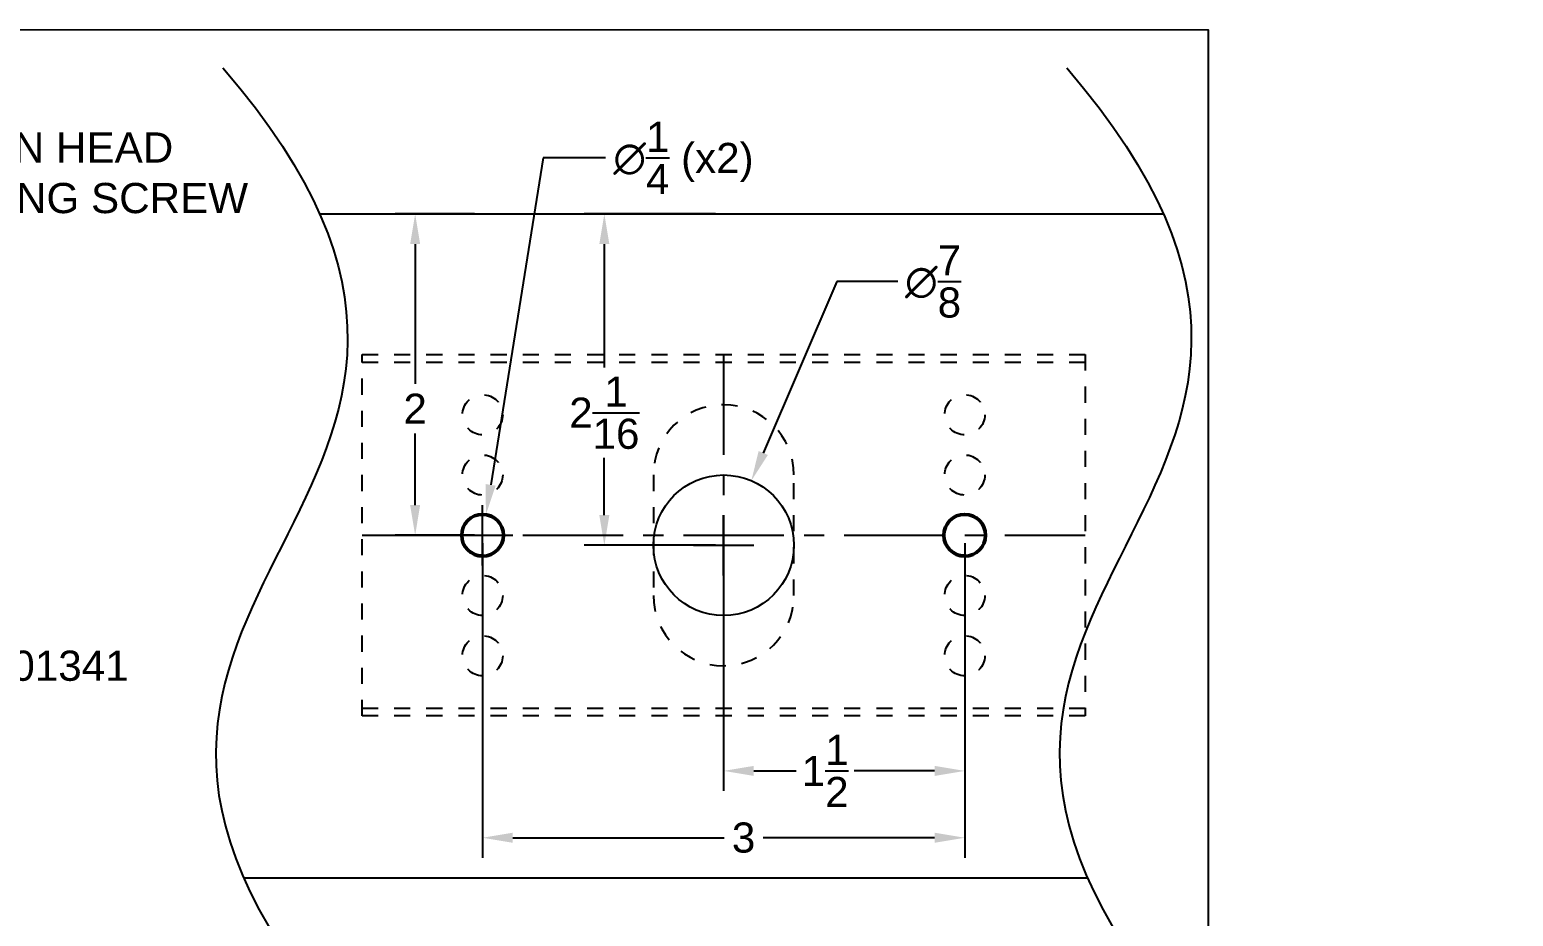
# Model space of a CAD drawing. Extents: x -3.9 to 19, y -12.2 to 0.
# Drawn here: x 9.78 to 19.01, y -5.52 to 0 of the extents above; entities that cross this region are included whole.
import ezdxf
from ezdxf import colors
from ezdxf.entities.mleader import LeaderData, LeaderLine
from ezdxf.math import Vec2, Vec3

# ---------------------------------------------------------------- set-up
doc = ezdxf.new("R2010")
doc.units = 0
doc.header["$LTSCALE"] = 0.5
doc.header["$MEASUREMENT"] = 0
doc.linetypes.add('CENTER', pattern=[2, 1.25, -0.25, 0.25, -0.25])
doc.linetypes.add('HIDDEN2', pattern=[0.1875, 0.125, -0.0625])
doc.layers.get('Defpoints').update_dxf_attribs({"linetype": 'CONTINUOUS'})
for name, color, linetype in [('Centerline', 210, 'CENTER'), ('Dimension', 10, 'CONTINUOUS'), ('FAB DWG', 221, 'CONTINUOUS'), ('Housing', 150, 'CONTINUOUS'), ('WallMount Bracket', 190, 'CONTINUOUS')]:
    doc.layers.add(name, color=color, linetype=linetype)
doc.layers.add('Text-Unprinted', color=131, linetype='CONTINUOUS', plot=False)
doc.styles.get("Standard").update_dxf_attribs({"font": 'arial.ttf'})
doc.dimstyles.get("Standard").update_dxf_attribs({"dimtxt": 0.18, "dimasz": 0.18, "dimexe": 0.18, "dimexo": 0.0625, "dimgap": 0.09, "dimtad": 0, "dimtih": 1, "dimtoh": 1, "dimdec": 4, "dimzin": 0, "dimdsep": 46, "dimtxsty": 'Standard', "dimcen": 0.09, "dimadec": 0, "dimazin": 0, "dimtfac": 1, "dimtdec": 4, "dimtofl": 0, "dimtmove": 0, "dimatfit": 3, "dimfxl": 1, "dimtolj": 1, "dimtzin": 0, "dimarcsym": 0})

# ---------------------------------------------------------------- blocks, each defined once
blk = doc.blocks.new('*D0')
at = {"layer": 'Defpoints', "color": 0, "transparency": 16777216}
for p in [(12.1761, -1.1476), (12.5956, -1.1476), (12.5956, -3.1476)]:
    blk.add_point(p, dxfattribs=at)
at = {"layer": 'FAB DWG', "color": 0, "lineweight": -2, "transparency": 16777216}
for p, q in [((12.5456, -1.1476), (12.0511, -1.1476)), ((12.1761, -1.3351), (12.1761, -2.2058)), ((12.1761, -2.9601), (12.1761, -2.514)), ((12.5456, -3.1476), (12.0511, -3.1476))]:
    blk.add_line(p, q, dxfattribs=at)
at = {"layer": 'FAB DWG', "color": 0, "transparency": 16777216}
for points in [[(12.1448, -1.3351), (12.2073, -1.3351), (12.1761, -1.1476)], [(12.1448, -2.9601), (12.2073, -2.9601), (12.1761, -3.1476)]]:
    blk.add_solid(points, dxfattribs=at)
at = {"layer": 'FAB DWG', "color": 0, "transparency": 16777216, "insert": (12.1761, -2.3599), "char_height": 0.1875, "attachment_point": 5}
blk.add_mtext('\\A1;2', dxfattribs=at)
blk = doc.blocks.new('*D1')
at = {"layer": 'Defpoints', "color": 0, "transparency": 16777216}
for p in [(12.5956, -3.1476), (15.5956, -3.1476), (15.5956, -5.0311)]:
    blk.add_point(p, dxfattribs=at)
at = {"layer": 'FAB DWG', "color": 0, "lineweight": -2, "transparency": 16777216}
for p, q in [((12.5956, -3.1976), (12.5956, -5.1561)), ((15.5956, -3.1976), (15.5956, -5.1561)), ((12.7831, -5.0311), (14.0982, -5.0311)), ((15.4081, -5.0311), (14.341, -5.0311))]:
    blk.add_line(p, q, dxfattribs=at)
at = {"layer": 'FAB DWG', "color": 0, "transparency": 16777216}
for points in [[(12.7831, -4.9998), (12.7831, -5.0623), (12.5956, -5.0311)], [(15.4081, -4.9998), (15.4081, -5.0623), (15.5956, -5.0311)]]:
    blk.add_solid(points, dxfattribs=at)
at = {"layer": 'FAB DWG', "color": 0, "transparency": 16777216, "insert": (14.2196, -5.0311), "char_height": 0.1875, "attachment_point": 5}
blk.add_mtext('\\A1;3', dxfattribs=at)
blk = doc.blocks.new('*D2')
at = {"layer": 'Defpoints', "color": 0, "transparency": 16777216}
for p in [(14.268, -2.808), (13.9232, -3.6122)]:
    blk.add_point(p, dxfattribs=at)
at = {"layer": 'FAB DWG', "color": 0, "lineweight": -2, "transparency": 16777216}
for p, q in [((14.7999, -1.5674), (14.3419, -2.6357)), ((15.1802, -1.5674), (14.7999, -1.5674)), ((14.0956, -3.3976), (14.0956, -3.0226)), ((13.9081, -3.2101), (14.2831, -3.2101))]:
    blk.add_line(p, q, dxfattribs=at)
at = {"layer": 'FAB DWG', "color": 0, "transparency": 16777216}
blk.add_solid([(14.3132, -2.6234), (14.3706, -2.648), (14.268, -2.808)], dxfattribs=at)
at = {"layer": 'FAB DWG', "color": 0, "transparency": 16777216, "insert": (15.3986, -1.5674), "char_height": 0.1875, "attachment_point": 5}
blk.add_mtext('\\A1;∅{\\H1x;\\S7/8;}', dxfattribs=at)
blk = doc.blocks.new('*D3')
at = {"layer": 'Defpoints', "color": 0, "transparency": 16777216}
for p in [(12.6162, -3.0193), (12.575, -3.276)]:
    blk.add_point(p, dxfattribs=at)
at = {"layer": 'FAB DWG', "color": 0, "lineweight": -2, "transparency": 16777216}
for p, q in [((12.9731, -0.7988), (12.646, -2.8341)), ((13.3607, -0.7988), (12.9731, -0.7988)), ((12.5956, -3.3351), (12.5956, -2.9601)), ((12.4081, -3.1476), (12.7831, -3.1476))]:
    blk.add_line(p, q, dxfattribs=at)
at = {"layer": 'FAB DWG', "color": 0, "transparency": 16777216}
blk.add_solid([(12.6151, -2.8292), (12.6769, -2.8391), (12.6162, -3.0193)], dxfattribs=at)
at = {"layer": 'FAB DWG', "color": 0, "transparency": 16777216, "insert": (13.8456, -0.7988), "char_height": 0.1875, "attachment_point": 5}
blk.add_mtext('\\A1;∅{\\H1x;\\S1/4;} (x2)', dxfattribs=at)
blk = doc.blocks.new('*D4')
at = {"layer": 'Defpoints', "color": 0, "transparency": 16777216}
for p in [(14.0956, -3.2101), (15.5956, -3.1476), (15.5956, -4.6149)]:
    blk.add_point(p, dxfattribs=at)
at = {"layer": 'FAB DWG', "color": 0, "lineweight": -2, "transparency": 16777216}
for p, q in [((15.5956, -3.1976), (15.5956, -4.7399)), ((14.0956, -3.2601), (14.0956, -4.7399)), ((14.2831, -4.6149), (14.5467, -4.6149)), ((15.4081, -4.6149), (14.908, -4.6149))]:
    blk.add_line(p, q, dxfattribs=at)
at = {"layer": 'FAB DWG', "color": 0, "transparency": 16777216}
for points in [[(14.2831, -4.5837), (14.2831, -4.6462), (14.0956, -4.6149)], [(15.4081, -4.5837), (15.4081, -4.6462), (15.5956, -4.6149)]]:
    blk.add_solid(points, dxfattribs=at)
at = {"layer": 'FAB DWG', "color": 0, "transparency": 16777216, "insert": (14.7273, -4.6149), "char_height": 0.1875, "attachment_point": 5}
blk.add_mtext('\\A1;1{\\H1x;\\S1/2;}', dxfattribs=at)
blk = doc.blocks.new('*D5')
at = {"layer": 'Defpoints', "color": 0, "transparency": 16777216}
for p in [(13.3531, -1.1476), (14.0956, -1.1476), (14.0956, -3.2101)]:
    blk.add_point(p, dxfattribs=at)
at = {"layer": 'FAB DWG', "color": 0, "lineweight": -2, "transparency": 16777216}
for p, q in [((14.0456, -1.1476), (13.2281, -1.1476)), ((13.3531, -1.3351), (13.3531, -2.1036)), ((13.3531, -3.0226), (13.3531, -2.6658)), ((14.0456, -3.2101), (13.2281, -3.2101))]:
    blk.add_line(p, q, dxfattribs=at)
at = {"layer": 'FAB DWG', "color": 0, "transparency": 16777216}
for points in [[(13.3218, -1.3351), (13.3843, -1.3351), (13.3531, -1.1476)], [(13.3218, -3.0226), (13.3843, -3.0226), (13.3531, -3.2101)]]:
    blk.add_solid(points, dxfattribs=at)
at = {"layer": 'FAB DWG', "color": 0, "transparency": 16777216, "insert": (13.3531, -2.3847), "char_height": 0.1875, "attachment_point": 5}
blk.add_mtext('\\A1;2{\\H1x;\\S1/16;}', dxfattribs=at)

msp = doc.modelspace()

# ---------------------------------------------------------------- linework, layer by layer
at = {"layer": 'Centerline', "transparency": 16777216}
for p, q in [((14.095619, -2.022611), (14.095619, -4.272611)), ((11.845619, -3.147611), (16.345619, -3.147611))]:
    msp.add_line(p, q, dxfattribs=at)
at = {"layer": 'Dimension', "transparency": 16777216}
for points in [[(10.980005, -0.237472), (12.155356, -1.604422), (11.345613, -3.21511), (10.535871, -4.825799), (11.711222, -6.192749)], [(16.230005, -0.237472), (17.405356, -1.604422), (16.595613, -3.21511), (15.785871, -4.825799), (16.961222, -6.192749)]]:
    msp.add_open_spline(points, degree=3, dxfattribs=at)
at = {"layer": 'Housing', "transparency": 16777216}
for points in [[(11.58182, -1.147611), (16.83182, -1.147611)], [(16.359396, -5.282586), (11.109396, -5.282586)]]:
    msp.add_lwpolyline(points, dxfattribs=at)
at = {"layer": 'Housing', "linetype": 'Continuous', "lineweight": 25, "transparency": 16777216}
msp.add_circle((14.095619, -3.210111), 0.4375, dxfattribs=at)
at = {"layer": 'Housing', "linetype": 'Continuous', "lineweight": 50, "transparency": 16777216}
for centre in [(12.595619, -3.147611), (15.595619, -3.147611)]:
    msp.add_circle(centre, 0.13, dxfattribs=at)
at = {"layer": 'Text-Unprinted', "transparency": 16777216}
msp.add_lwpolyline([(0, 0), (17.110091, -0.000336), (17.109874, -12.201124), (-0.000217, -12.201124)], close=True, dxfattribs=at)
at = {"layer": 'WallMount Bracket', "linetype": 'HIDDEN2', "transparency": 16777216}
for p, q in [((11.845619, -2.070611), (16.345619, -2.070611)), ((11.845619, -4.224611), (16.345619, -4.224611))]:
    msp.add_line(p, q, dxfattribs=at)
msp.add_lwpolyline([(11.845619, -2.022611), (16.345619, -2.022611), (16.345619, -4.272611), (11.845619, -4.272611)], close=True, dxfattribs=at)
msp.add_lwpolyline([(13.658119, -2.772611), (13.658119, -3.522611, 1), (14.533119, -3.522611), (14.533119, -2.772611, 1)], format="xyb", close=True, dxfattribs=at)
for centre in [(12.595619, -2.397611), (15.595619, -2.397611), (12.595619, -2.772611), (15.595619, -2.772611), (12.595619, -3.147611), (15.595619, -3.147611), (12.595619, -3.522611), (15.595619, -3.522611), (12.595619, -3.897611), (15.595619, -3.897611)]:
    msp.add_circle(centre, 0.125, dxfattribs=at)

# ---------------------------------------------------------------- dimensions: what is measured, and where the dimension line sits
at = {"layer": 'FAB DWG', "transparency": 16777216}
dim = msp.add_diameter_dim_2p(p1=(12.574993, -3.275965), p2=(12.616246, -3.019258), text='<> (x2)', dimstyle='Standard', override={"dimtxt": 0.1875, "dimasz": 0.1875, "dimexe": 0.125, "dimexo": 0.05, "dimgap": 0.06, "dimdec": 5, "dimlunit": 5, "dimcen": 0.1875, "dimadec": 3, "dimtdec": 3}, dxfattribs=at)
dim.commit()
dim.dimension.update_dxf_attribs({"geometry": '*D3', "text_midpoint": (13.845576, -0.798821), "dimtype": 131})
for base, p1, p2, picture, middle in [((12.176085, -1.147611), (12.595619, -3.147611), (12.595619, -1.147611), '*D0', (12.176085, -2.359911)), ((13.353076, -1.147611), (14.095619, -3.210111), (14.095619, -1.147611), '*D5', (13.353076, -2.384707))]:
    dim = msp.add_linear_dim(base=base, p1=p1, p2=p2, angle=90, dimstyle='Standard', override={"dimtxt": 0.1875, "dimasz": 0.1875, "dimexe": 0.125, "dimexo": 0.05, "dimgap": 0.06, "dimdec": 5, "dimlunit": 5, "dimadec": 3, "dimtdec": 3}, dxfattribs=at)
    dim.commit()
    dim.dimension.update_dxf_attribs({"geometry": picture, "text_midpoint": middle, "dimtype": 128})
dim = msp.add_diameter_dim_2p(p1=(13.923235, -3.612218), p2=(14.268004, -2.808005), dimstyle='Standard', override={"dimtxt": 0.1875, "dimasz": 0.1875, "dimexe": 0.125, "dimexo": 0.05, "dimgap": 0.06, "dimdec": 5, "dimlunit": 5, "dimcen": 0.1875, "dimadec": 3, "dimtdec": 3}, dxfattribs=at)
dim.commit()
dim.dimension.update_dxf_attribs({"geometry": '*D2', "text_midpoint": (15.398566, -1.567398), "dimtype": 131})
for base, p1, picture, middle in [((15.595619, -5.031081), (12.595619, -3.147611), '*D1', (14.219624, -5.031081)), ((15.595619, -4.614913), (14.095619, -3.210111), '*D4', (14.727324, -4.614913))]:
    dim = msp.add_linear_dim(base=base, p1=p1, p2=(15.595619, -3.147611), dimstyle='Standard', override={"dimtxt": 0.1875, "dimasz": 0.1875, "dimexe": 0.125, "dimexo": 0.05, "dimgap": 0.06, "dimdec": 5, "dimlunit": 5, "dimadec": 3, "dimtdec": 3}, dxfattribs=at)
    dim.commit()
    dim.dimension.update_dxf_attribs({"geometry": picture, "text_midpoint": middle, "dimtype": 128})

# ---------------------------------------------------------------- leaders
at = {"layer": 'FAB DWG', "ltscale": 0.5, "transparency": 16777216}
ml = msp.add_multileader_mtext('Standard', dxfattribs=at)
ml.set_content('\\A1;HW63214-00\\P{\\H0.7x;\\S6/32;} x {\\H0.7x;\\S1/4;} PHILIP PAN HEAD\\PTHREAD CUTTING SCREW', color=256)
ml.set_leader_properties()
ml.build(insert=Vec2(0, 0))
ml.multileader.update_dxf_attribs({"dogleg_length": 0.225, "arrow_head_size": 0.499995})
ctx = ml.context
ctx.base_point, ctx.char_height, ctx.arrow_head_size, ctx.landing_gap_size, ctx.plane_origin = Vec3(7.676699, -0.357946), 0.188, 0.499995, 0.089999, Vec3(-20.259391, -11.991966)
notes = []
notes.append((ctx, [(0, (1, 1, 0), (7.226703, -0.357946), (1, 0), 0.449996, [(0, [(5.422412, -4.157863)], 0, [])])]))
ctx.mtext.insert, ctx.mtext.width, ctx.mtext.flow_direction = Vec3(7.766698, -0.262343), 11.24232767, 5
ml = msp.add_multileader_mtext('Standard', dxfattribs=at)
ml.set_content('BK01564', color=256)
ml.set_leader_properties()
ml.build(insert=Vec2(0, 0))
ml.multileader.update_dxf_attribs({"dogleg_length": 0.36, "arrow_head_size": 0.499995})
ctx = ml.context
ctx.base_point, ctx.char_height, ctx.arrow_head_size, ctx.landing_gap_size, ctx.plane_origin = Vec3(8.159376, -2.813872), 0.188, 0.499995, 0.089999, Vec3(-1.136946, -9.057114)
notes.append((ctx, [(0, (1, 1, 0), (7.709381, -2.813872), (1, 0), 0.449996, [(0, [(6.826131, -3.71796)], 0, [])])]))
ctx.mtext.insert, ctx.mtext.width, ctx.mtext.flow_direction = Vec3(8.249376, -2.718269), 7.62211004, 5
ml = msp.add_multileader_mtext('Standard', dxfattribs=at)
ml.set_content('BK01341', color=256)
ml.set_leader_properties()
ml.build(insert=Vec2(0, 0))
ml.multileader.update_dxf_attribs({"dogleg_length": 0.449996, "arrow_head_size": 0.499995})
ctx = ml.context
ctx.base_point, ctx.char_height, ctx.arrow_head_size, ctx.landing_gap_size, ctx.plane_origin = Vec3(9.22303, -3.961589), 0.188, 0.499995, 0.089999, Vec3(0.188269, -10.204831)
notes.append((ctx, [(0, (1, 1, 0), (8.773035, -3.961589), (1, 0), 0.449996, [(0, [(7.733971, -5.478407)], 0, [])])]))
ctx.mtext.insert, ctx.mtext.width, ctx.mtext.flow_direction = Vec3(9.313029, -3.865922), 7.62211004, 5
for ctx, leaders in notes:
    for number, flags, end, landing, length, lines in leaders:
        leader = LeaderData()
        leader.index, (leader.has_last_leader_line, leader.has_dogleg_vector, leader.attachment_direction) = number, flags
        leader.last_leader_point, leader.dogleg_vector, leader.dogleg_length = Vec3(end), Vec3(landing), length
        for number, points, colour, breaks in lines:
            line = LeaderLine()
            line.index, line.vertices, line.color, line.breaks = number, Vec3.list(points), colors.encode_raw_color(colour), breaks
            leader.lines.append(line)
        ctx.leaders.append(leader)

doc.saveas('drawing.dxf')
